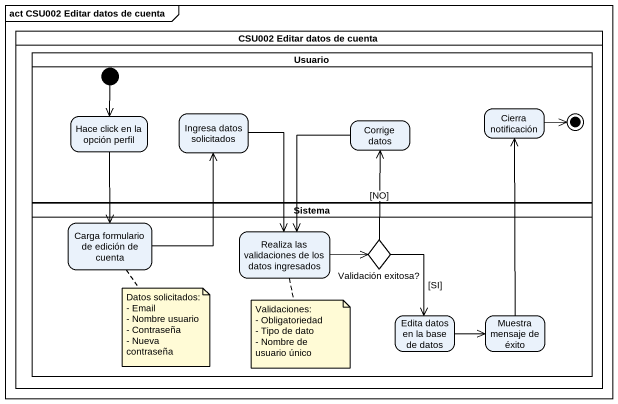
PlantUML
@startuml
mainframe act CSU002 Editar datos de cuenta
hide empty description
state "CSU002 Editar datos de cuenta" as CSU002_Editar_datos_de <<partition>> {
  state Usuario <<partition>> {
    state "Hace click en la opción perfil" as Hace_click_en_la_opción
    state "Ingresa datos solicitados" as Ingresa_datos_solicitados
    state "Corrige datos" as Corrige_datos
    state "Cierra notificación" as Cierra_notificación
    [*] --> Hace_click_en_la_opción
    Cierra_notificación -right-> [*]
  }
  state Sistema <<partition>> {
    state "Carga formulario de edición de cuenta" as Carga_formulario_de_edición
    state "Realiza las validaciones de los datos ingresados" as Realiza_las_validaciones_de
    state "Validación exitosa?" as Validación_exitosa <<choice>>
    state "Edita datos en la base de datos" as Edita_datos_en_la_base_de
    state "Muestra mensaje de éxito" as Muestra_mensaje_de_éxito
  }
}
Hace_click_en_la_opción --> Carga_formulario_de_edición
Ingresa_datos_solicitados --> Realiza_las_validaciones_de
Corrige_datos --> Realiza_las_validaciones_de
Carga_formulario_de_edición -up-> Ingresa_datos_solicitados
Realiza_las_validaciones_de -right-> Validación_exitosa
Validación_exitosa -up-> Corrige_datos : [NO]
Validación_exitosa --> Edita_datos_en_la_base_de : [SI]
Edita_datos_en_la_base_de -right-> Muestra_mensaje_de_éxito
Muestra_mensaje_de_éxito -up-> Cierra_notificación
note bottom of Carga_formulario_de_edición
  Datos solicitados:
  - Email
  - Nombre usuario
  - Contraseña
  - Nueva contraseña
end note
note bottom of Realiza_las_validaciones_de
  Validaciones:
  - Obligatoriedad
  - Tipo de dato
  - Nombre de usuario único
end note
@enduml
